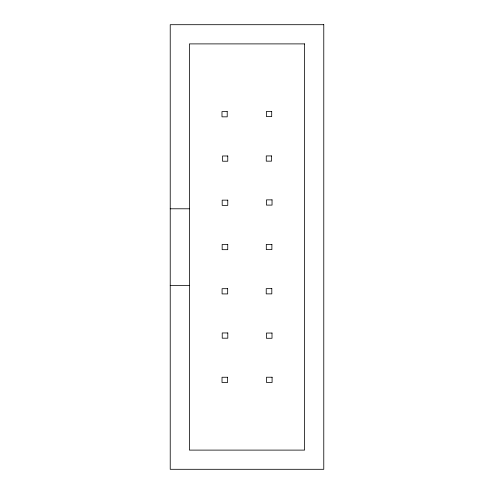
<?xml version="1.0" encoding="UTF-8"?>
<svg xmlns="http://www.w3.org/2000/svg" width="494" height="494" viewBox="0 0 494 494"><rect width="100%" height="100%" fill="white"/><g stroke="black" fill="none" stroke-linecap="round" stroke-linejoin="round"><path stroke-width="0.74" d="M170.226 208.789L189.418 208.789M170.226 285.563L189.418 285.563M323.774 24.7L170.226 24.7L170.226 469.3L323.774 469.3L323.774 24.7M304.582 43.892L189.418 43.892L189.418 450.108L304.582 450.108L304.582 43.892M271.7 111.378L266.464 111.378L266.464 116.609L271.7 116.609L271.7 111.378M227.215 111.601L221.985 111.601L221.985 116.837L227.215 116.837L227.215 111.601M271.502 155.925L266.266 155.925L266.266 161.155L271.502 161.155L271.502 155.925M227.765 155.987L222.528 155.987L222.528 161.223L227.765 161.223L227.765 155.987M272.04 199.866L266.457 199.866L266.457 205.103L272.04 205.103L272.04 199.866M227.765 200.144L222.183 200.144L222.183 205.381L227.765 205.381L227.765 200.144M227.74 244.444L222.158 244.444L222.158 249.674L227.74 249.674L227.74 244.444M271.879 244.369L266.297 244.369L266.297 249.6L271.879 249.6L271.879 244.369M227.672 288.687L222.09 288.687L222.09 293.918L227.672 293.918L227.672 288.687M271.811 288.65L266.223 288.65L266.223 293.881L271.811 293.881L271.811 288.65M227.802 332.956L222.22 332.956L222.22 338.192L227.802 338.192L227.802 332.956M272.009 333.042L266.427 333.042L266.427 338.279L272.009 338.279L272.009 333.042M227.604 377.255L222.022 377.255L222.022 382.492L227.604 382.492L227.604 377.255M272.089 377.225L266.507 377.225L266.507 382.461L272.089 382.461L272.089 377.225"/></g></svg>
